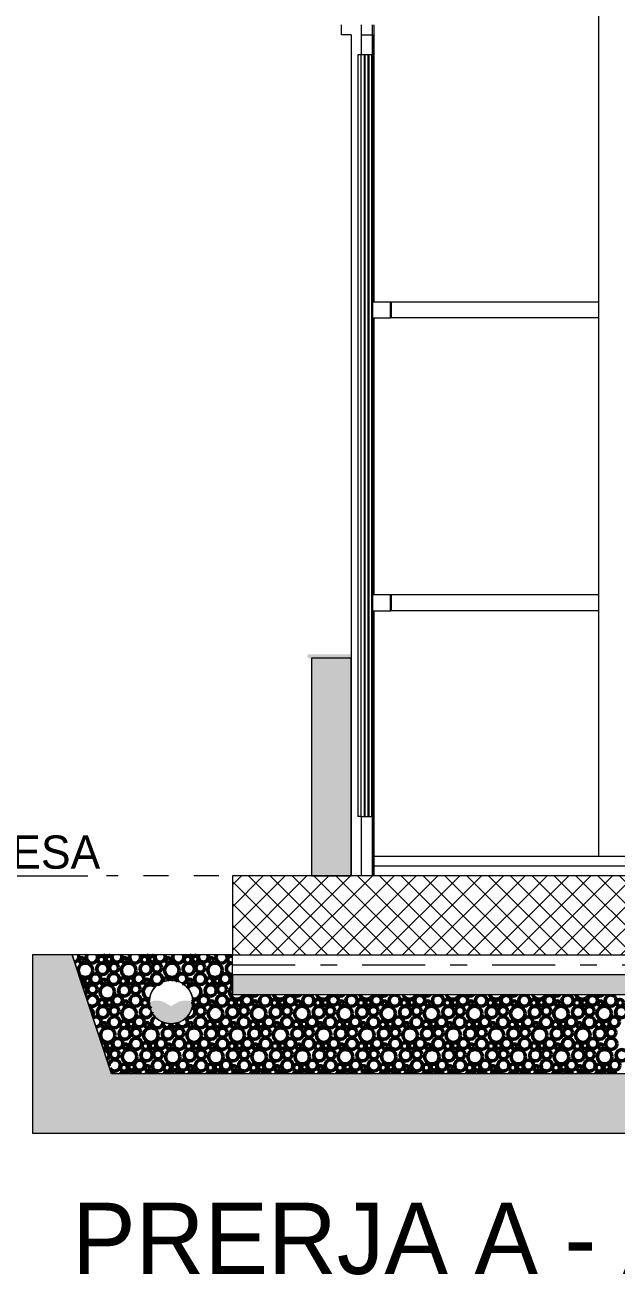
# Model space of a CAD drawing. Header units: millimetres. Extents: x 6658 to 67659, y -16872 to 26261.
# Drawn here: x 10692 to 13683, y -2917 to 3400 of the extents above; entities that cross this region are included whole.
import ezdxf

# ---------------------------------------------------------------- set-up
doc = ezdxf.new("R2010")
doc.units = ezdxf.units.MM
doc.header["$MEASUREMENT"] = 0
for name, pattern in [('Dashed', [254, 127, -127]), ('Double Dashed', [656.166644, 317.49999, -126.999993, 84.666667, -126.999993]), ('Wipeout_Contour', [1000, 0, -1000])]:
    doc.linetypes.add(name, pattern=pattern)
for name, color, linetype, lineweight, true_color in [('02. Tabela Projekti zbatues_Pen_No__61', 7, 'Continuous', 5, 0x6a6a6a), ('A - Prerjet_Pen_No__102', 7, 'Continuous', 50, 0xcccccc), ('A - Prerjet_Pen_No__105', 7, 'Continuous', 5, 0xcae6ff), ('A - Prerjet_Pen_No__61', 7, 'Continuous', 5, 0x6a6a6a), ('A - Prerjet_Pen_No__65', 7, 'Continuous', 5, 0x80c2ff), ('A - Prerjet_Pen_No__81', 7, 'Continuous', 5, 0x6a6a6a), ('A - Prerjet_Pen_No__82', 7, 'Continuous', 5, 0xaaaaaa)]:
    doc.layers.add(name, color=color, linetype=linetype, lineweight=lineweight, true_color=true_color)
doc.layers.add('A - Prerjet', color=7, linetype='Continuous')
for name, color, linetype, lineweight in [('A - Prerjet_Pen_No__1', 7, 'Continuous', 5), ('A - Prerjet_Pen_No__101', 252, 'Continuous', 5), ('A - Prerjet_Pen_No__121', 255, 'Continuous', 5), ('A - Prerjet_Pen_No__22', 8, 'Continuous', 5), ('A - Prerjet_Pen_No__6', 5, 'Continuous', 5), ('A - Prerjet_Pen_No__7', 7, 'Continuous', 5)]:
    doc.layers.add(name, color=color, linetype=linetype, lineweight=lineweight)
doc.styles.add('GENERATED_STYLE_2', font='')
doc.styles.get('GENERATED_STYLE_2').set_extended_font_data('Century Gothic')

# ---------------------------------------------------------------- blocks, each defined once
blk = doc.blocks.new('*X2')
at = {"layer": 'A - Prerjet_Pen_No__102', "color": 254, "linetype": 'Continuous', "lineweight": 50, "true_color": 0xcccccc}
for centre, radius in [((10978.5, -1326.1), 12.4), ((11077.6, -1323.6), 17.2), ((11115.9, -1321.5), 15), ((11196.7, -1326.1), 12.4), ((11295.8, -1323.6), 17.2), ((11334.1, -1321.5), 15), ((11415, -1326.1), 12.4), ((11514, -1323.6), 17.2), ((11552.3, -1321.5), 15), ((11633.2, -1326.1), 12.4), ((10997.3, -1377.5), 36.7), ((11083.4, -1370.1), 28.6), ((11141, -1364.8), 23), ((11215.5, -1377.5), 36.7), ((11301.6, -1370.1), 28.6), ((11359.2, -1364.8), 23), ((11433.7, -1377.5), 36.7), ((11519.8, -1370.1), 28.6), ((11577.5, -1364.8), 23), ((11651.9, -1377.5), 36.7), ((11007.9, -1430.7), 15), ((11033, -1474), 23), ((11048.3, -1420.1), 25.5), ((11107.5, -1486.7), 36.7), ((11088.7, -1435.3), 12.4), ((11140.4, -1421.4), 28.4), ((11193.6, -1479.3), 28.6), ((11187.8, -1432.8), 17.2), ((11226.1, -1430.7), 15), ((11251.2, -1474), 23), ((11266.5, -1420.1), 25.5), ((11307, -1435.3), 12.4), ((11358.6, -1421.4), 28.4), ((11525.2, -1435.3), 12.4), ((11576.9, -1421.4), 28.4), ((11630.1, -1479.3), 28.6), ((11624.3, -1432.8), 17.2), ((11662.6, -1430.7), 15), ((11687.7, -1474), 23), ((11703, -1420.1), 25.5), ((11158.5, -1529.3), 25.5), ((11250.6, -1530.6), 28.4), ((11595, -1529.3), 25.5), ((11687.1, -1530.6), 28.4), ((11813.2, -1529.3), 25.5), ((11905.3, -1530.6), 28.4), ((12031.4, -1529.3), 25.5), ((12123.5, -1530.6), 28.4), ((12249.7, -1529.3), 25.5), ((12341.7, -1530.6), 28.4), ((12467.9, -1529.3), 25.5), ((12560, -1530.6), 28.4), ((12686.1, -1529.3), 25.5), ((12778.2, -1530.6), 28.4), ((12904.3, -1529.3), 25.5), ((12996.4, -1530.6), 28.4), ((13122.6, -1529.3), 25.5), ((13214.6, -1530.6), 28.4), ((13340.8, -1529.3), 25.5), ((13432.9, -1530.6), 28.4), ((13559, -1529.3), 25.5), ((13651.1, -1530.6), 28.4), ((11085.6, -1588.5), 28.6), ((11079.8, -1542), 17.2), ((11118.1, -1539.9), 15), ((11143.2, -1583.2), 23), ((11217.7, -1595.9), 36.7), ((11199, -1544.5), 12.4), ((11298, -1542), 17.2), ((11579.7, -1583.2), 23), ((11654.2, -1595.9), 36.7), ((11635.4, -1544.5), 12.4), ((11740.3, -1588.5), 28.6), ((11734.5, -1542), 17.2), ((11772.8, -1539.9), 15), ((11797.9, -1583.2), 23), ((11872.4, -1595.9), 36.7), ((11853.6, -1544.5), 12.4), ((11958.5, -1588.5), 28.6), ((11952.7, -1542), 17.2), ((11991, -1539.9), 15), ((12016.1, -1583.2), 23), ((12090.6, -1595.9), 36.7), ((12071.9, -1544.5), 12.4), ((12176.7, -1588.5), 28.6), ((12170.9, -1542), 17.2), ((12209.2, -1539.9), 15), ((12234.4, -1583.2), 23), ((12308.8, -1595.9), 36.7), ((12290.1, -1544.5), 12.4), ((12395, -1588.5), 28.6), ((12389.2, -1542), 17.2), ((12427.5, -1539.9), 15), ((12452.6, -1583.2), 23), ((12527, -1595.9), 36.7), ((12508.3, -1544.5), 12.4), ((12613.2, -1588.5), 28.6), ((12607.4, -1542), 17.2), ((12645.7, -1539.9), 15), ((12670.8, -1583.2), 23), ((12745.3, -1595.9), 36.7), ((12726.5, -1544.5), 12.4), ((12831.4, -1588.5), 28.6), ((12825.6, -1542), 17.2), ((12863.9, -1539.9), 15), ((12889, -1583.2), 23), ((12963.5, -1595.9), 36.7), ((12944.8, -1544.5), 12.4), ((13049.6, -1588.5), 28.6), ((13043.8, -1542), 17.2), ((13082.1, -1539.9), 15), ((13107.3, -1583.2), 23), ((13181.7, -1595.9), 36.7), ((13163, -1544.5), 12.4), ((13267.9, -1588.5), 28.6), ((13262.1, -1542), 17.2), ((13300.4, -1539.9), 15), ((13325.5, -1583.2), 23), ((13399.9, -1595.9), 36.7), ((13381.2, -1544.5), 12.4), ((13486.1, -1588.5), 28.6), ((13480.3, -1542), 17.2), ((13518.6, -1539.9), 15), ((13543.7, -1583.2), 23), ((13618.2, -1595.9), 36.7), ((13599.4, -1544.5), 12.4), ((13704.3, -1588.5), 28.6), ((13698.5, -1542), 17.2), ((11091, -1653.7), 12.4), ((11142.6, -1639.8), 28.4), ((11190, -1651.2), 17.2), ((11228.3, -1649.1), 15), ((11268.8, -1638.5), 25.5), ((11309.2, -1653.7), 12.4), ((11527.4, -1653.7), 12.4), ((11579.1, -1639.8), 28.4), ((11626.5, -1651.2), 17.2), ((11664.8, -1649.1), 15), ((11705.2, -1638.5), 25.5), ((11745.6, -1653.7), 12.4), ((11797.3, -1639.8), 28.4), ((11844.7, -1651.2), 17.2), ((11883, -1649.1), 15), ((11923.4, -1638.5), 25.5), ((11963.9, -1653.7), 12.4), ((12015.5, -1639.8), 28.4), ((12062.9, -1651.2), 17.2), ((12101.2, -1649.1), 15), ((12141.7, -1638.5), 25.5), ((12182.1, -1653.7), 12.4), ((12233.7, -1639.8), 28.4), ((12281.2, -1651.2), 17.2), ((12319.5, -1649.1), 15), ((12359.9, -1638.5), 25.5), ((12400.3, -1653.7), 12.4), ((12452, -1639.8), 28.4), ((12499.4, -1651.2), 17.2), ((12537.7, -1649.1), 15), ((12578.1, -1638.5), 25.5), ((12618.5, -1653.7), 12.4), ((12670.2, -1639.8), 28.4), ((12717.6, -1651.2), 17.2), ((12755.9, -1649.1), 15), ((12796.3, -1638.5), 25.5), ((12836.8, -1653.7), 12.4), ((12888.4, -1639.8), 28.4), ((12935.8, -1651.2), 17.2), ((12974.1, -1649.1), 15), ((13014.6, -1638.5), 25.5), ((13055, -1653.7), 12.4), ((13106.6, -1639.8), 28.4), ((13154.1, -1651.2), 17.2), ((13192.4, -1649.1), 15), ((13232.8, -1638.5), 25.5), ((13273.2, -1653.7), 12.4), ((13324.9, -1639.8), 28.4), ((13372.3, -1651.2), 17.2), ((13410.6, -1649.1), 15), ((13451, -1638.5), 25.5), ((13491.4, -1653.7), 12.4), ((13543.1, -1639.8), 28.4), ((13590.5, -1651.2), 17.2), ((13628.8, -1649.1), 15), ((13669.2, -1638.5), 25.5), ((11109.7, -1705.1), 36.7), ((11195.8, -1697.6), 28.6), ((11253.5, -1692.4), 23), ((11327.9, -1705.1), 36.7), ((11414.1, -1697.6), 28.6), ((11471.7, -1692.4), 23), ((11546.2, -1705.1), 36.7), ((11632.3, -1697.6), 28.6), ((11689.9, -1692.4), 23), ((11764.4, -1705.1), 36.7), ((11850.5, -1697.6), 28.6), ((11908.1, -1692.4), 23), ((11982.6, -1705.1), 36.7), ((12068.7, -1697.6), 28.6), ((12126.4, -1692.4), 23), ((12200.8, -1705.1), 36.7), ((12287, -1697.6), 28.6), ((12344.6, -1692.4), 23), ((12419, -1705.1), 36.7), ((12505.2, -1697.6), 28.6), ((12562.8, -1692.4), 23), ((12637.3, -1705.1), 36.7), ((12723.4, -1697.6), 28.6), ((12781, -1692.4), 23), ((12855.5, -1705.1), 36.7), ((12941.6, -1697.6), 28.6), ((12999.3, -1692.4), 23), ((13073.7, -1705.1), 36.7), ((13159.9, -1697.6), 28.6), ((13217.5, -1692.4), 23), ((13291.9, -1705.1), 36.7), ((13378.1, -1697.6), 28.6), ((13435.7, -1692.4), 23), ((13510.2, -1705.1), 36.7), ((13596.3, -1697.6), 28.6), ((13653.9, -1692.4), 23), ((11120.3, -1758.3), 15), ((11160.8, -1747.7), 25.5), ((11201.2, -1762.9), 12.4), ((11252.9, -1749), 28.4), ((11300.3, -1760.4), 17.2), ((11338.6, -1758.3), 15), ((11379, -1747.7), 25.5), ((11419.4, -1762.9), 12.4), ((11471.1, -1749), 28.4), ((11518.5, -1760.4), 17.2), ((11556.8, -1758.3), 15), ((11597.2, -1747.7), 25.5), ((11637.6, -1762.9), 12.4), ((11689.3, -1749), 28.4), ((11736.7, -1760.4), 17.2), ((11775, -1758.3), 15), ((11815.4, -1747.7), 25.5), ((11855.9, -1762.9), 12.4), ((11907.5, -1749), 28.4), ((11954.9, -1760.4), 17.2), ((11993.2, -1758.3), 15), ((12033.7, -1747.7), 25.5), ((12074.1, -1762.9), 12.4), ((12125.7, -1749), 28.4), ((12173.2, -1760.4), 17.2), ((12211.5, -1758.3), 15), ((12251.9, -1747.7), 25.5), ((12292.3, -1762.9), 12.4), ((12344, -1749), 28.4), ((12391.4, -1760.4), 17.2), ((12429.7, -1758.3), 15), ((12470.1, -1747.7), 25.5), ((12510.5, -1762.9), 12.4), ((12562.2, -1749), 28.4), ((12609.6, -1760.4), 17.2), ((12647.9, -1758.3), 15), ((12688.3, -1747.7), 25.5), ((12728.8, -1762.9), 12.4), ((12780.4, -1749), 28.4), ((12827.8, -1760.4), 17.2), ((12866.1, -1758.3), 15), ((12906.6, -1747.7), 25.5), ((12947, -1762.9), 12.4), ((12998.6, -1749), 28.4), ((13046.1, -1760.4), 17.2), ((13084.4, -1758.3), 15), ((13124.8, -1747.7), 25.5), ((13165.2, -1762.9), 12.4), ((13216.9, -1749), 28.4), ((13264.3, -1760.4), 17.2), ((13302.6, -1758.3), 15), ((13343, -1747.7), 25.5), ((13383.4, -1762.9), 12.4), ((13435.1, -1749), 28.4), ((13482.5, -1760.4), 17.2), ((13520.8, -1758.3), 15), ((13561.2, -1747.7), 25.5), ((13601.7, -1762.9), 12.4), ((13653.3, -1749), 28.4), ((11145.5, -1801.6), 23), ((11219.9, -1814.3), 36.7), ((11271, -1856.9), 25.5), ((11306.1, -1806.8), 28.6), ((11363.1, -1858.2), 28.4), ((11363.7, -1801.6), 23), ((11438.2, -1814.3), 36.7), ((11489.2, -1856.9), 25.5), ((11524.3, -1806.8), 28.6), ((11581.3, -1858.2), 28.4), ((11581.9, -1801.6), 23), ((11656.4, -1814.3), 36.7), ((11707.4, -1856.9), 25.5), ((11742.5, -1806.8), 28.6), ((11799.5, -1858.2), 28.4), ((11800.1, -1801.6), 23), ((11874.6, -1814.3), 36.7), ((11925.7, -1856.9), 25.5), ((11960.7, -1806.8), 28.6), ((12017.7, -1858.2), 28.4), ((12018.4, -1801.6), 23), ((12092.8, -1814.3), 36.7), ((12143.9, -1856.9), 25.5), ((12179, -1806.8), 28.6), ((12236, -1858.2), 28.4), ((12236.6, -1801.6), 23), ((12311, -1814.3), 36.7), ((12362.1, -1856.9), 25.5), ((12397.2, -1806.8), 28.6), ((12454.2, -1858.2), 28.4), ((12454.8, -1801.6), 23), ((12529.3, -1814.3), 36.7), ((12580.3, -1856.9), 25.5), ((12615.4, -1806.8), 28.6), ((12672.4, -1858.2), 28.4), ((12673, -1801.6), 23), ((12747.5, -1814.3), 36.7), ((12798.6, -1856.9), 25.5), ((12833.6, -1806.8), 28.6), ((12890.6, -1858.2), 28.4), ((12891.3, -1801.6), 23), ((12965.7, -1814.3), 36.7), ((13016.8, -1856.9), 25.5), ((13051.9, -1806.8), 28.6), ((13108.9, -1858.2), 28.4), ((13109.5, -1801.6), 23), ((13183.9, -1814.3), 36.7), ((13235, -1856.9), 25.5), ((13270.1, -1806.8), 28.6), ((13327.1, -1858.2), 28.4), ((13327.7, -1801.6), 23), ((13402.2, -1814.3), 36.7), ((13453.2, -1856.9), 25.5), ((13488.3, -1806.8), 28.6), ((13545.3, -1858.2), 28.4), ((13545.9, -1801.6), 23), ((13620.4, -1814.3), 36.7), ((13671.5, -1856.9), 25.5), ((13706.5, -1806.8), 28.6), ((11192.3, -1869.6), 17.2), ((11230.6, -1867.5), 15), ((11311.4, -1872.1), 12.4), ((11410.5, -1869.6), 17.2), ((11448.8, -1867.5), 15), ((11529.6, -1872.1), 12.4), ((11628.7, -1869.6), 17.2), ((11667, -1867.5), 15), ((11747.9, -1872.1), 12.4), ((11846.9, -1869.6), 17.2), ((11885.2, -1867.5), 15), ((11966.1, -1872.1), 12.4), ((12065.2, -1869.6), 17.2), ((12103.5, -1867.5), 15), ((12184.3, -1872.1), 12.4), ((12283.4, -1869.6), 17.2), ((12321.7, -1867.5), 15), ((12402.5, -1872.1), 12.4), ((12501.6, -1869.6), 17.2), ((12539.9, -1867.5), 15), ((12620.8, -1872.1), 12.4), ((12719.8, -1869.6), 17.2), ((12758.1, -1867.5), 15), ((12839, -1872.1), 12.4), ((12938.1, -1869.6), 17.2), ((12976.4, -1867.5), 15), ((13057.2, -1872.1), 12.4), ((13156.3, -1869.6), 17.2), ((13194.6, -1867.5), 15), ((13275.4, -1872.1), 12.4), ((13374.5, -1869.6), 17.2), ((13412.8, -1867.5), 15), ((13493.7, -1872.1), 12.4), ((13592.7, -1869.6), 17.2), ((13631, -1867.5), 15)]:
    blk.add_circle(centre, radius, dxfattribs=at)
for centre, radius, start, end in [((10938.1, -1310.9), 25.5, 278.12022, 25.23276), ((11030.2, -1312.2), 28.4, 154.58019, 25.41981), ((11105.3, -1268.3), 36.7, 239.56818, 300.43182), ((11156.3, -1310.9), 25.5, 154.76724, 25.23276), ((11248.4, -1312.2), 28.4, 154.58019, 25.41981), ((11323.5, -1268.3), 36.7, 239.56818, 300.43182), ((11374.5, -1310.9), 25.5, 154.76724, 25.23276), ((11466.6, -1312.2), 28.4, 154.58019, 25.41981), ((11541.7, -1268.3), 36.7, 239.56818, 300.43182), ((11592.8, -1310.9), 25.5, 154.76724, 25.23276), ((11684.9, -1312.2), 28.4, 154.58019, 25.41981), ((11732.3, -1323.6), 17.2, 64.16344, 295.83656), ((11738.1, -1370.1), 28.6, 86.63916, 273.36084), ((10969.6, -1432.8), 17.2, 302.29541, 94.57449), ((10975.4, -1479.3), 28.6, 316.08696, 80.78293), ((11325.7, -1486.7), 36.7, 42.20845, 265.80969), ((11406, -1432.8), 17.2, 7.98844, 197.38437), ((11444.3, -1430.7), 15, 351.76231, 179.02406), ((11484.8, -1420.1), 25.5, 271.98206, 216.58937), ((11543.9, -1486.7), 36.7, 258.02916, 150.66467), ((11743.4, -1435.3), 12.4, 107.20188, 252.79812), ((11032.4, -1530.6), 28.4, 228.49189, 168.37801), ((11762.2, -1486.7), 36.7, 127.59696, 338.81555), ((11848.3, -1479.3), 28.6, 226.45347, 313.54653), ((11980.4, -1486.7), 36.7, 201.18445, 338.81555), ((12066.5, -1479.3), 28.6, 226.45347, 313.54653), ((12198.6, -1486.7), 36.7, 201.18445, 338.81555), ((12284.7, -1479.3), 28.6, 226.45347, 313.54653), ((12416.8, -1486.7), 36.7, 201.18445, 338.81555), ((12503, -1479.3), 28.6, 226.45347, 313.54653), ((12635, -1486.7), 36.7, 201.18445, 338.81555), ((12721.2, -1479.3), 28.6, 226.45347, 313.54653), ((12853.3, -1486.7), 36.7, 201.18445, 338.81555), ((12939.4, -1479.3), 28.6, 226.45347, 313.54653), ((13071.5, -1486.7), 36.7, 201.18445, 338.81555), ((13157.6, -1479.3), 28.6, 226.45347, 313.54653), ((13289.7, -1486.7), 36.7, 201.18445, 338.81555), ((13375.9, -1479.3), 28.6, 226.45347, 313.54653), ((13507.9, -1486.7), 36.7, 201.18445, 338.81555), ((13594.1, -1479.3), 28.6, 226.45347, 313.54653), ((10999.5, -1595.9), 36.7, 336.5179, 60.352), ((11303.8, -1588.5), 28.6, 33.44308, 1.4789), ((11522.1, -1588.5), 28.6, 238.29563, 65.15997), ((11554.6, -1539.9), 15, 173.84026, 170.94284), ((11050.5, -1638.5), 25.5, 270.98503, 125.88487), ((11360.9, -1639.8), 28.4, 107.37724, 5.27203), ((11408.3, -1651.2), 17.2, 139.52868, 21.53055), ((11446.6, -1649.1), 15, 163.91757, 27.36313), ((11487, -1638.5), 25.5, 186.53446, 52.20052), ((11082, -1760.4), 17.2, 291.85939, 105.01051), ((11087.8, -1806.8), 28.6, 309.31038, 87.55952), ((11144.9, -1858.2), 28.4, 211.47936, 185.39053), ((11111.9, -1923.5), 36.7, 39.81795, 67.12531), ((11198.1, -1916), 28.6, 34.09169, 145.90831), ((11255.7, -1910.8), 23, 27.85641, 152.14359), ((11330.2, -1923.5), 36.7, 39.81795, 140.18205), ((11416.3, -1916), 28.6, 34.09169, 145.90831), ((11473.9, -1910.8), 23, 27.85641, 152.14359), ((11548.4, -1923.5), 36.7, 39.81795, 140.18205), ((11634.5, -1916), 28.6, 34.09169, 145.90831), ((11692.1, -1910.8), 23, 27.85641, 152.14359), ((11766.6, -1923.5), 36.7, 39.81795, 140.18205), ((11852.7, -1916), 28.6, 34.09169, 145.90831), ((11910.4, -1910.8), 23, 27.85641, 152.14359), ((11984.8, -1923.5), 36.7, 39.81795, 140.18205), ((12071, -1916), 28.6, 34.09169, 145.90831), ((12128.6, -1910.8), 23, 27.85641, 152.14359), ((12203, -1923.5), 36.7, 39.81795, 140.18205), ((12289.2, -1916), 28.6, 34.09169, 145.90831), ((12346.8, -1910.8), 23, 27.85641, 152.14359), ((12421.3, -1923.5), 36.7, 39.81795, 140.18205), ((12507.4, -1916), 28.6, 34.09169, 145.90831), ((12565, -1910.8), 23, 27.85641, 152.14359), ((12639.5, -1923.5), 36.7, 39.81795, 140.18205), ((12725.6, -1916), 28.6, 34.09169, 145.90831), ((12783.3, -1910.8), 23, 27.85641, 152.14359), ((12857.7, -1923.5), 36.7, 39.81795, 140.18205), ((12943.9, -1916), 28.6, 34.09169, 145.90831), ((13001.5, -1910.8), 23, 27.85641, 152.14359), ((13075.9, -1923.5), 36.7, 39.81795, 140.18205), ((13162.1, -1916), 28.6, 34.09169, 145.90831), ((13219.7, -1910.8), 23, 27.85641, 152.14359), ((13294.2, -1923.5), 36.7, 39.81795, 140.18205), ((13380.3, -1916), 28.6, 34.09169, 145.90831), ((13437.9, -1910.8), 23, 27.85641, 152.14359), ((13512.4, -1923.5), 36.7, 39.81795, 140.18205), ((13598.5, -1916), 28.6, 34.09169, 145.90831), ((13656.2, -1910.8), 23, 27.85641, 152.14359)]:
    blk.add_arc(centre, radius, start, end, dxfattribs=at)
blk = doc.blocks.new('Fill_1', base_point=(0, 0))
at = {"layer": 'A - Prerjet_Pen_No__82', "color": 253, "linetype": 'Continuous', "lineweight": 5, "true_color": 0xaaaaaa, "flags": 128}
blk.add_lwpolyline([(10929.6, -1300), (11129.6, -1900), (48529, -1900), (58927.1, -898.2), (59888.4, -350), (60088.4, -350), (60088.4, -50), (58867.1, -50), (58888.7, -500), (50114, -1345.4), (49964.7, -1500), (11739.7, -1500), (11739.7, -1300)], close=True, dxfattribs=at)
blk.add_lwpolyline([(11539.7, -1537.7, 1), (11319.7, -1537.7, 1)], format="xyb", close=True, dxfattribs=at)
at = {"layer": 'A - Prerjet_Pen_No__102', "color": 254, "linetype": 'Continuous', "lineweight": 50, "true_color": 0xcccccc}
blk.add_blockref('*X2', (0, 0), dxfattribs=at)
blk = doc.blocks.new('Dimension_1', base_point=(9596.2, -900))
at = {"layer": 'A - Prerjet_Pen_No__101', "linetype": 'Continuous', "lineweight": 5}
for points in [[(9596.2, -900), (9596.2, -810), (9561.7, -816.9), (9532.5, -836.4), (9513, -865.6), (9506.2, -900)], [(9596.2, -900), (9596.2, -990), (9630.6, -983.1), (9659.8, -963.6), (9679.3, -934.4), (9686.2, -900)]]:
    blk.add_hatch(color=252, dxfattribs=at).paths.add_polyline_path(points)
at = {"layer": 'A - Prerjet_Pen_No__101', "color": 252, "linetype": 'Continuous', "lineweight": 5}
for p, q in [((9596.2, -1080), (9596.2, -720)), ((9416.2, -900), (9776.2, -900)), ((9776.2, -900), (11009.4, -900))]:
    blk.add_line(p, q, dxfattribs=at)
blk.add_circle((9596.2, -900), 90, dxfattribs=at)
at = {"layer": 'A - Prerjet_Pen_No__101', "color": 252, "lineweight": 5, "char_height": 168, "attachment_point": 7, "style": 'GENERATED_STYLE_2'}
for s, insert in [('\\A1;{\\pql;\\fCentury Gothic|b0|i0|c0|p34;PËRDHESA}', (9836.2, -866.4)), ('\\A1;{\\pql;\\fCentury Gothic|b0|i0|c0|p34;-110}', (10186.4, -1101.6))]:
    blk.add_mtext(s, dxfattribs=dict(at, insert=insert))

msp = doc.modelspace()

# ---------------------------------------------------------------- hatches: boundary and pattern name
at = {"layer": 'A - Prerjet_Pen_No__105', "linetype": 'Continuous', "lineweight": 0, "true_color": 0xf1f8ff}
msp.add_hatch(color=7, dxfattribs=at).paths.add_polyline_path([(11319.7, -1537.7, -0.144737), (11376, -1532.4, -0.053194), (11394.9, -1538.9, -0.025142), (11429.7, -1559.1, 0.002673), (11426.2, -1561.4, -0.362346)])
at = {"layer": 'A - Prerjet_Pen_No__121', "linetype": 'Continuous', "lineweight": 0, "true_color": 0x3f3f3f}
msp.add_hatch(color=250, dxfattribs=at).paths.add_polyline_path([(12139.7, -900), (12339.7, -900), (12339.7, 200), (12139.7, 200)])
at = {"layer": 'A - Prerjet_Pen_No__81', "linetype": 'Continuous', "lineweight": 0, "true_color": 0x8f8f8f}
msp.add_hatch(color=252, dxfattribs=at).paths.add_polyline_path([(12119.7, 220), (12339.7, 220), (12339.7, 200), (12139.7, 200), (12119.7, 200)])
at = {"layer": 'A - Prerjet_Pen_No__82', "linetype": 'Continuous', "lineweight": 0, "true_color": 0x2a2a2a}
msp.add_hatch(color=250, dxfattribs=at).paths.add_polyline_path([(12339.7, 200), (12339.7, 170), (12139.7, 170), (12139.7, 200)])

# ---------------------------------------------------------------- linework, layer by layer
at = {"layer": 'A - Prerjet_Pen_No__61', "color": 251, "linetype": 'Continuous', "lineweight": 5, "true_color": 0x6a6a6a}
for p in [(12289.7, 3400), (12339.7, 3350)]:
    msp.add_line(p, (12289.7, 3350), dxfattribs=at)
at = {"layer": 'A - Prerjet_Pen_No__82', "color": 253, "linetype": 'Continuous', "lineweight": 5, "true_color": 0xaaaaaa}
msp.add_lwpolyline([(12139.7, -900), (12339.7, -900), (12339.7, 200), (12139.7, 200)], close=True, dxfattribs=at)

# ---------------------------------------------------------------- block references
at = {"layer": 'A - Prerjet_Pen_No__102', "color": 254, "linetype": 'Continuous', "lineweight": 50, "true_color": 0xcccccc}
msp.add_blockref('Fill_1', (0, 0), dxfattribs=at)

# ---------------------------------------------------------------- texts
at = {"layer": '02. Tabela Projekti zbatues_Pen_No__61', "color": 251, "linetype": 'Continuous', "lineweight": 5, "true_color": 0x6a6a6a, "insert": (10929.6, -2917.4), "char_height": 360, "attachment_point": 7, "style": 'GENERATED_STYLE_2'}
msp.add_mtext('\\A1;{\\pql;\\fCentury Gothic|b0|i0|c0|p34;PRERJA \\fCentury Gothic|b0|i0|c0|p34;\\c135080;A - A}', dxfattribs=at)

# ---------------------------------------------------------------- wipeouts: each hides what was drawn before it
at = {"color": 254, "linetype": 'Wipeout_Contour', "lineweight": 0, "ltscale": 131860.886566}
msp.add_wipeout([(12389.8, 5100), (12389.8, 3400), (12390.5, 3400), (12390.5, 3480), (12454.6, 3480), (12454.6, 4920), (12390.5, 4920), (12390.5, 5000), (12454.6, 5000), (12454.6, 5100)], dxfattribs=at).dxf.layer = 'A - Prerjet'

# ---------------------------------------------------------------- next in the draw order: wipeouts: each hides what was drawn before it
at = {"color": 254, "linetype": 'Wipeout_Contour', "lineweight": 0, "ltscale": 64365.978871}
msp.add_wipeout([(12389.8, 3400), (12389.8, 3350), (12446.8, 3350), (12447.8, 3350), (12447.8, 3400)], dxfattribs=at).dxf.layer = 'A - Prerjet'
at = {"color": 254, "linetype": 'Wipeout_Contour', "lineweight": 0, "ltscale": 331665.779051}
msp.add_wipeout([(10729.6, -2200), (60088.4, -2200), (60088.4, -350), (59888.4, -350), (58927.1, -898.2), (48529, -1900), (11129.6, -1900), (10929.6, -1300), (10729.6, -1300)], dxfattribs=at).dxf.layer = 'A - Prerjet'

# ---------------------------------------------------------------- next in the draw order: hatches: boundary and pattern name
at = {"layer": 'A - Prerjet_Pen_No__102', "linetype": 'Continuous', "lineweight": 50, "true_color": 0xcccccc}
h = msp.add_hatch(dxfattribs=at)
h.set_pattern_fill('Earth', color=254, style=0, pattern_type=2)
h.set_pattern_definition([(45, (0, 0), (-165.463, 165.463), []), (45, (-55.15, 55.15), (-330.926, 330.926), []), (45, (-110.3, 110.3), (-330.926, 330.926), []), (135, (-165.46, 165.46), (55.15433, 55.15433), [234, -234])])
h.paths.add_polyline_path([(10729.6, -2200), (60088.4, -2200), (60088.4, -350), (59888.4, -350), (58927.1, -898.2), (48529, -1900), (11129.6, -1900), (10929.6, -1300), (10729.6, -1300)])
at = {"layer": 'A - Prerjet_Pen_No__65', "linetype": 'Continuous', "lineweight": 0, "true_color": 0xdfefff}
msp.add_hatch(color=7, dxfattribs=at).paths.add_polyline_path([(11319.7, -1537.7, 1), (11539.7, -1537.7, 0.144737), (11483.5, -1532.4, 0.053194), (11464.5, -1538.9, 0.027816), (11426.2, -1561.4, -0.362346)])

# ---------------------------------------------------------------- next in the draw order: linework, layer by layer
at = {"layer": 'A - Prerjet_Pen_No__22', "color": 8, "linetype": 'Dashed', "lineweight": 5}
msp.add_lwpolyline([(11671, -900), (11103.1, -900)], dxfattribs=at)
at = {"layer": 'A - Prerjet_Pen_No__7', "color": 7, "linetype": 'Continuous', "lineweight": 5}
msp.add_circle((11429.7, -1537.7), 110, dxfattribs=at)
at = {"layer": 'A - Prerjet_Pen_No__82', "color": 253, "linetype": 'Continuous', "lineweight": 5, "true_color": 0xaaaaaa, "flags": 128}
msp.add_lwpolyline([(10729.6, -2200), (60088.4, -2200), (60088.4, -350), (59888.4, -350), (58927.1, -898.2), (48529, -1900), (11129.6, -1900), (10929.6, -1300), (10729.6, -1300)], close=True, dxfattribs=at)

# ---------------------------------------------------------------- next in the draw order: block references
at = {"layer": 'A - Prerjet', "color": 252, "linetype": 'Continuous', "lineweight": 5}
msp.add_blockref('Dimension_1', (9596.2, -900), dxfattribs=at)

# ---------------------------------------------------------------- next in the draw order: wipeouts: each hides what was drawn before it
at = {"color": 254, "linetype": 'Wipeout_Contour', "lineweight": 0, "ltscale": 341317.680381}
msp.add_wipeout([(50114, -1345.4), (58888.7, -500), (58883.9, -400), (49864.7, -1269), (49864.7, -1400), (11739.7, -1400), (11739.7, -1500), (49964.7, -1500)], dxfattribs=at).dxf.layer = 'A - Prerjet'

# ---------------------------------------------------------------- next in the draw order: hatches: boundary and pattern name
at = {"layer": 'A - Prerjet_Pen_No__102', "linetype": 'Continuous', "lineweight": 50, "true_color": 0xcccccc}
h = msp.add_hatch(dxfattribs=at)
h.set_pattern_fill('Brass_Bronze', color=254, style=0, pattern_type=2)
h.set_pattern_definition([(45, (35314.24, -950), (-110.3087, 110.3087), []), (45, (35259.09, -894.85), (-110.3087, 110.3087), [117, -39])])
h.paths.add_polyline_path([(50114, -1345.4), (58888.7, -500), (58883.9, -400), (49864.7, -1269), (49864.7, -1400), (11739.7, -1400), (11739.7, -1500), (49964.7, -1500)])

# ---------------------------------------------------------------- next in the draw order: linework, layer by layer
at = {"layer": 'A - Prerjet_Pen_No__1', "color": 7, "linetype": 'Continuous', "lineweight": 5}
msp.add_lwpolyline([(12454.6, -850), (48872.2, -850)], dxfattribs=at)
at = {"layer": 'A - Prerjet_Pen_No__61', "color": 251, "linetype": 'Continuous', "lineweight": 5, "true_color": 0x6a6a6a}
msp.add_line((12339.7, 3350), (12339.7, -900), dxfattribs=at)
at = {"layer": 'A - Prerjet_Pen_No__82', "color": 253, "linetype": 'Continuous', "lineweight": 5, "true_color": 0xaaaaaa, "flags": 128}
msp.add_lwpolyline([(50114, -1345.4), (58888.7, -500), (58883.9, -400), (49864.7, -1269), (49864.7, -1400), (11739.7, -1400), (11739.7, -1500), (49964.7, -1500)], close=True, dxfattribs=at)

# ---------------------------------------------------------------- next in the draw order: wipeouts: each hides what was drawn before it
at = {"color": 254, "linetype": 'Wipeout_Contour', "lineweight": 0, "ltscale": 50609.817837}
msp.add_wipeout([(12444.7, -600), (12444.7, 3250), (12428.1, 3250), (12428.1, -600)], dxfattribs=at).dxf.layer = 'A - Prerjet'

# ---------------------------------------------------------------- next in the draw order: wipeouts: each hides what was drawn before it
at = {"color": 254, "linetype": 'Wipeout_Contour', "lineweight": 0, "ltscale": 50646.551571}
msp.add_wipeout([(12444.7, -600), (12446.8, -600), (12446.8, 3250), (12444.7, 3250)], dxfattribs=at).dxf.layer = 'A - Prerjet'

# ---------------------------------------------------------------- next in the draw order: wipeouts: each hides what was drawn before it
at = {"color": 254, "linetype": 'Wipeout_Contour', "lineweight": 0, "ltscale": 115599.547399}
msp.add_wipeout([(12389.8, 3350), (12389.8, 3250), (12406.4, 3250), (12408.4, 3250), (12425.6, 3250), (12427.6, 3250), (12444.7, 3250), (12446.8, 3250), (12446.8, 3350)], dxfattribs=at).dxf.layer = 'A - Prerjet'

# ---------------------------------------------------------------- next in the draw order: wipeouts: each hides what was drawn before it
at = {"color": 254, "linetype": 'Wipeout_Contour', "lineweight": 0, "ltscale": 50534.433166}
msp.add_wipeout([(12425.6, -600), (12425.6, 3250), (12408.9, 3250), (12408.9, -600)], dxfattribs=at).dxf.layer = 'A - Prerjet'

# ---------------------------------------------------------------- next in the draw order: wipeouts: each hides what was drawn before it
at = {"color": 254, "linetype": 'Wipeout_Contour', "lineweight": 0, "ltscale": 50571.16505}
msp.add_wipeout([(12425.6, -600), (12427.6, -600), (12427.6, 3250), (12425.6, 3250)], dxfattribs=at).dxf.layer = 'A - Prerjet'

# ---------------------------------------------------------------- next in the draw order: wipeouts: each hides what was drawn before it
at = {"color": 254, "linetype": 'Wipeout_Contour', "lineweight": 0, "ltscale": 50459.052304}
msp.add_wipeout([(12406.4, -600), (12406.4, 3250), (12389.7, 3250), (12389.7, -600)], dxfattribs=at).dxf.layer = 'A - Prerjet'

# ---------------------------------------------------------------- next in the draw order: wipeouts: each hides what was drawn before it
at = {"color": 254, "linetype": 'Wipeout_Contour', "lineweight": 0, "ltscale": 50495.782329}
msp.add_wipeout([(12406.4, -600), (12408.4, -600), (12408.4, 3250), (12406.4, 3250)], dxfattribs=at).dxf.layer = 'A - Prerjet'

# ---------------------------------------------------------------- next in the draw order: wipeouts: each hides what was drawn before it
at = {"color": 254, "linetype": 'Wipeout_Contour', "lineweight": 0, "ltscale": 50393.550898}
msp.add_wipeout([(12373.1, 3250), (12373.1, -600), (12389.7, -600), (12389.7, 3250)], dxfattribs=at).dxf.layer = 'A - Prerjet'

# ---------------------------------------------------------------- next in the draw order: linework, layer by layer
at = {"layer": 'A - Prerjet_Pen_No__61', "color": 251, "linetype": 'Continuous', "lineweight": 5, "true_color": 0x6a6a6a}
msp.add_line((12373.1, 3250), (12373.1, -600), dxfattribs=at)

# ---------------------------------------------------------------- next in the draw order: wipeouts: each hides what was drawn before it
at = {"color": 254, "linetype": 'Wipeout_Contour', "lineweight": 0, "ltscale": 50500.709427}
msp.add_wipeout([(12408.9, 3250), (12408.4, 3250), (12408.4, -600), (12408.9, -600)], dxfattribs=at).dxf.layer = 'A - Prerjet'

# ---------------------------------------------------------------- next in the draw order: linework, layer by layer
at = {"layer": 'A - Prerjet_Pen_No__61', "color": 251, "linetype": 'Continuous', "lineweight": 5, "true_color": 0x6a6a6a}
for p, q in [((12389.8, 3250), (12373.1, 3250)), ((12389.7, -600), (12389.7, 3250)), ((12389.8, -600), (12373.1, -600)), ((12389.8, -600), (12389.8, -900))]:
    msp.add_line(p, q, dxfattribs=at)
at = {"layer": 'A - Prerjet_Pen_No__61', "color": 251, "linetype": 'Continuous', "lineweight": 5, "true_color": 0x6a6a6a, "flags": 128}
msp.add_lwpolyline([(12389.8, 3400), (12389.8, 3350), (12389.8, 3250)], dxfattribs=at)

# ---------------------------------------------------------------- next in the draw order: wipeouts: each hides what was drawn before it
at = {"color": 254, "linetype": 'Wipeout_Contour', "lineweight": 0, "ltscale": 50576.092402}
msp.add_wipeout([(12427.6, 3250), (12427.6, -600), (12428.1, -600), (12428.1, 3250)], dxfattribs=at).dxf.layer = 'A - Prerjet'

# ---------------------------------------------------------------- next in the draw order: hatches: boundary and pattern name
at = {"layer": 'A - Prerjet_Pen_No__1', "linetype": 'Continuous', "lineweight": 5}
h = msp.add_hatch(dxfattribs=at)
h.set_pattern_fill('Concrete_Block', style=0, pattern_type=2)
h.set_pattern_definition([(45, (0, 0), (-55.15433, 55.15433), []), (135, (0, 0), (55.15433, 55.15433), [])])
h.paths.add_polyline_path([(11739.7, -1300), (49764.7, -1300), (49764.7, -1178.2), (58879.1, -300), (58869.5, -100), (50566.3, -900), (50434.7, -900), (50434.7, -1050), (50164.7, -1050), (50164.7, -900), (49764.7, -900), (11739.7, -900)])

# ---------------------------------------------------------------- next in the draw order: linework, layer by layer
at = {"layer": 'A - Prerjet_Pen_No__61', "color": 251, "linetype": 'Continuous', "lineweight": 5, "true_color": 0x6a6a6a}
for p, q in [((12406.4, 3250), (12389.8, 3250)), ((12406.4, -600), (12406.4, 3250)), ((12408.4, 3250), (12408.4, -600)), ((12408.9, -600), (12408.9, 3250)), ((12389.8, -600), (12406.4, -600)), ((12408.4, -600), (12425.6, -600)), ((12427.6, -600), (12444.7, -600)), ((12446.8, -600), (12446.8, -900))]:
    msp.add_line(p, q, dxfattribs=at)

# ---------------------------------------------------------------- next in the draw order: wipeouts: each hides what was drawn before it
at = {"color": 254, "linetype": 'Wipeout_Contour', "lineweight": 0, "ltscale": 53320.460033}
msp.add_wipeout([(12454.6, 3400), (12454.6, 2000), (13615.9, 2000), (13615.9, 3400)], dxfattribs=at).dxf.layer = 'A - Prerjet'
at = {"color": 254, "linetype": 'Wipeout_Contour', "lineweight": 0, "ltscale": 52443.589846}
msp.add_wipeout([(13615.9, 1920), (12454.6, 1920), (12454.6, 520), (13615.9, 520)], dxfattribs=at).dxf.layer = 'A - Prerjet'

# ---------------------------------------------------------------- next in the draw order: linework, layer by layer
at = {"layer": 'A - Prerjet_Pen_No__61', "color": 251, "linetype": 'Continuous', "lineweight": 5, "true_color": 0x6a6a6a}
for p, q in [((12389.8, 3350), (12446.8, 3350)), ((12446.8, 3350), (12446.8, 3250)), ((12447.8, 3350), (12447.8, 3400)), ((12425.6, 3250), (12408.4, 3250)), ((12444.7, 3250), (12427.6, 3250))]:
    msp.add_line(p, q, dxfattribs=at)

# ---------------------------------------------------------------- next in the draw order: wipeouts: each hides what was drawn before it
at = {"color": 254, "linetype": 'Wipeout_Contour', "lineweight": 0, "ltscale": 56551.561265}
msp.add_wipeout([(13740.9, 5100), (13590.9, 5100), (13590.9, -800), (13740.9, -800)], dxfattribs=at).dxf.layer = 'A - Prerjet'
at = {"color": 254, "linetype": 'Wipeout_Contour', "lineweight": 0, "ltscale": 50770.628575}
msp.add_wipeout([(12537.8, 2000), (12537.8, 1920), (12542.9, 1920), (12542.9, 2000)], dxfattribs=at).dxf.layer = 'A - Prerjet'
at = {"color": 254, "linetype": 'Wipeout_Contour', "lineweight": 0, "ltscale": 50198.388166}
msp.add_wipeout([(12537.8, 520), (12537.8, 440), (12542.9, 440), (12542.9, 520)], dxfattribs=at).dxf.layer = 'A - Prerjet'

# ---------------------------------------------------------------- next in the draw order: linework, layer by layer
at = {"layer": 'A - Prerjet_Pen_No__1', "color": 7, "linetype": 'Continuous', "lineweight": 5}
msp.add_line((13590.9, -800), (13590.9, 5100), dxfattribs=at)
for points in [[(50164.7, -900), (49764.7, -900), (11739.7, -900), (11739.7, -1300), (49764.7, -1300), (49764.7, -1178.2), (58879.1, -300), (58869.5, -100), (50566.3, -900), (50434.7, -900)], [(12454.6, -800), (48872.2, -800)]]:
    msp.add_lwpolyline(points, dxfattribs=at)
at = {"layer": 'A - Prerjet_Pen_No__6', "color": 5, "linetype": 'Double Dashed', "lineweight": 5, "flags": 128}
msp.add_lwpolyline([(11739.7, -1350), (49814.7, -1350), (49814.7, -1223.6), (58881.5, -350)], dxfattribs=at)

# ---------------------------------------------------------------- next in the draw order: wipeouts: each hides what was drawn before it
at = {"color": 254, "linetype": 'Wipeout_Contour', "lineweight": 0, "ltscale": 50582.872242}
msp.add_wipeout([(12447.8, 1920), (12537.8, 1920), (12537.8, 2000), (12447.8, 2000)], dxfattribs=at).dxf.layer = 'A - Prerjet'
at = {"color": 254, "linetype": 'Wipeout_Contour', "lineweight": 0, "ltscale": 50008.476955}
msp.add_wipeout([(12537.8, 520), (12447.8, 520), (12447.8, 440), (12537.8, 440)], dxfattribs=at).dxf.layer = 'A - Prerjet'

# ---------------------------------------------------------------- next in the draw order: linework, layer by layer
at = {"layer": 'A - Prerjet_Pen_No__1', "color": 7, "linetype": 'Continuous', "lineweight": 5}
for p, q in [((12447.8, 2000), (12447.8, 1920)), ((12537.8, 2000), (12447.8, 2000)), ((12542.9, 2000), (12537.8, 2000)), ((12537.8, 1920), (12537.8, 2000)), ((12542.9, 1920), (12542.9, 2000)), ((12447.8, 1920), (12537.8, 1920)), ((12542.9, 1920), (12537.8, 1920)), ((12447.8, 520), (12447.8, 440)), ((12537.8, 520), (12447.8, 520)), ((12542.9, 520), (12537.8, 520)), ((12537.8, 440), (12537.8, 520)), ((12542.9, 440), (12542.9, 520)), ((12447.8, 440), (12537.8, 440)), ((12542.9, 440), (12537.8, 440))]:
    msp.add_line(p, q, dxfattribs=at)
at = {"layer": 'A - Prerjet_Pen_No__101', "color": 252, "linetype": 'Continuous', "lineweight": 5}
for p, q in [((13590.9, 2000), (12542.9, 2000)), ((13590.9, 1920), (12542.9, 1920)), ((13590.9, 520), (12542.9, 520)), ((13590.9, 440), (12542.9, 440))]:
    msp.add_line(p, q, dxfattribs=at)
at = {"layer": 'A - Prerjet_Pen_No__61', "color": 251, "linetype": 'Continuous', "lineweight": 5, "true_color": 0x6a6a6a}
for p, q in [((12447.8, -900), (12447.8, 3350)), ((12425.6, -600), (12425.6, 3250)), ((12427.6, 3250), (12427.6, -600)), ((12428.1, -600), (12428.1, 3250)), ((12444.7, -600), (12444.7, 3250)), ((12446.8, 3250), (12446.8, -600))]:
    msp.add_line(p, q, dxfattribs=at)
at = {"layer": 'A - Prerjet_Pen_No__7', "color": 7, "linetype": 'Continuous', "lineweight": 5}
for p, q in [((12454.6, 3400), (12454.6, 2000)), ((12454.6, 1920), (12454.6, 520)), ((12454.6, 440), (12454.6, -900))]:
    msp.add_line(p, q, dxfattribs=at)

doc.saveas('drawing.dxf')
